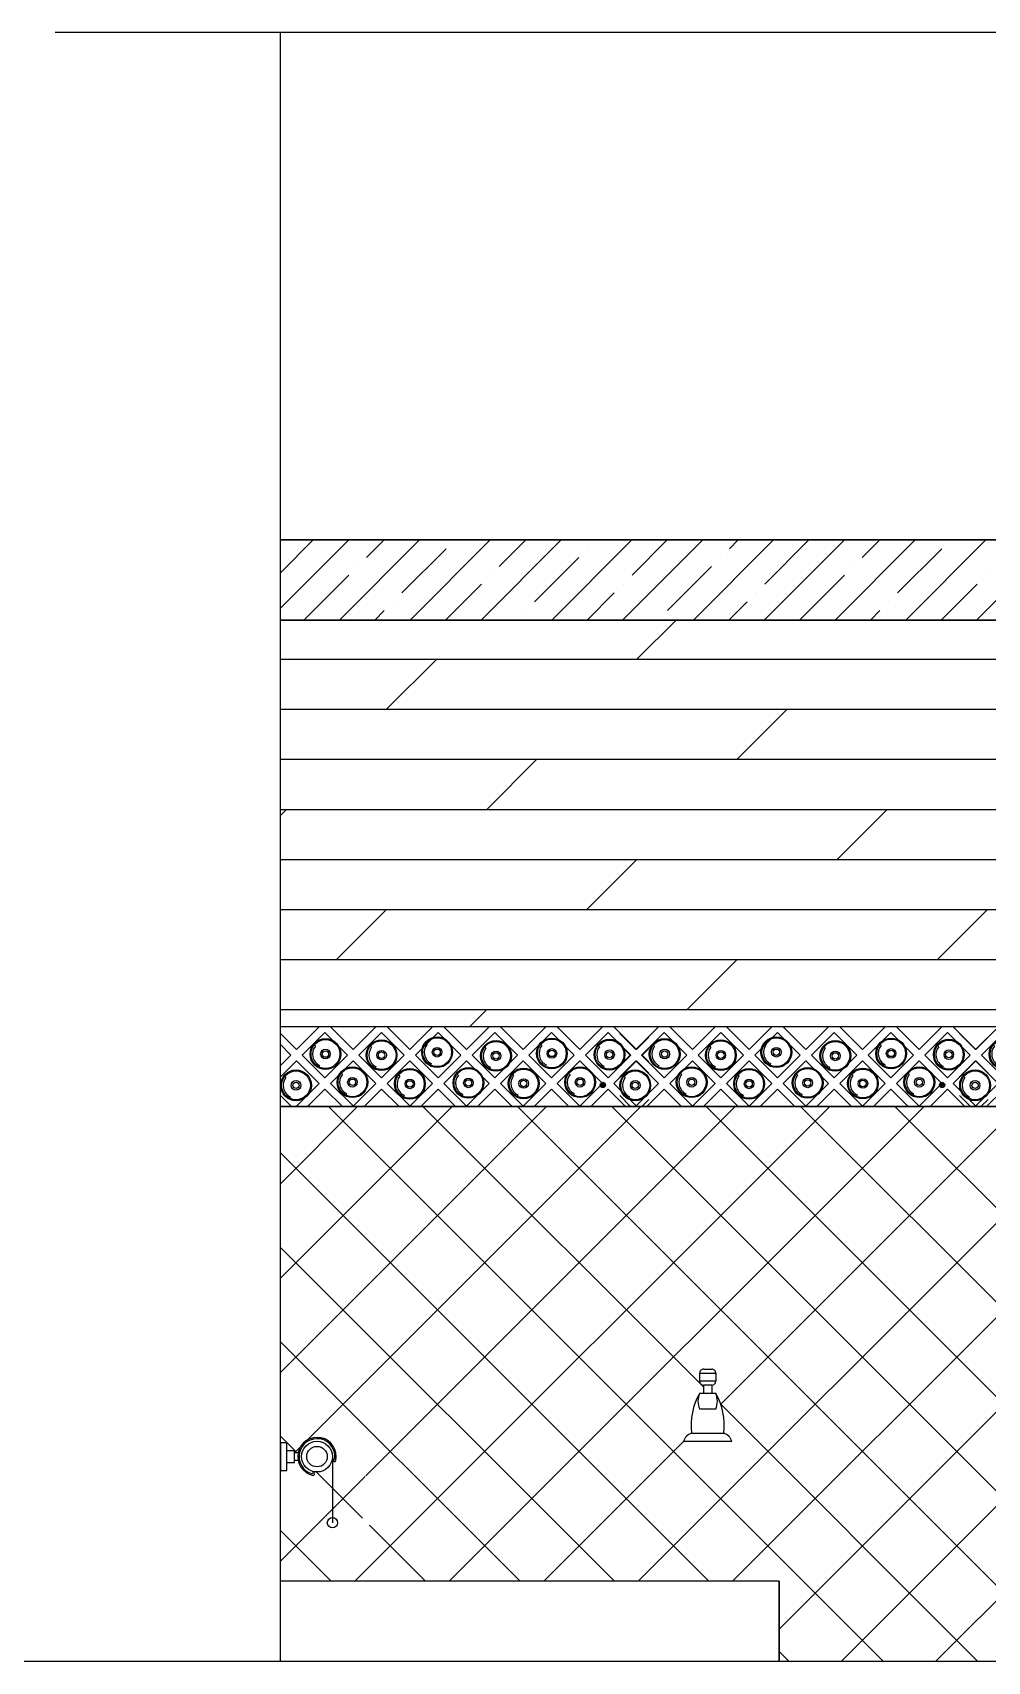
# Model space of a CAD drawing. Extents: x 10753 to 18704, y -5361 to 1140.
# Drawn here: x 15221 to 15292.5, y -3806.4 to -3684.4 of the extents above; entities that cross this region are included whole.
import ezdxf

# ---------------------------------------------------------------- set-up
doc = ezdxf.new("R2010")
doc.units = 0
doc.header["$LTSCALE"] = 30
doc.header["$MEASUREMENT"] = 0
doc.layers.get('0').update_dxf_attribs({"linetype": 'CONTINUOUS'})
for name, color, linetype in [('bath', 23, 'CONTINUOUS'), ('furniture', 9, 'CONTINUOUS'), ('WALL', 2, 'CONTINUOUS')]:
    doc.layers.add(name, color=color, linetype=linetype)

# ---------------------------------------------------------------- blocks, each defined once
blk = doc.blocks.new('A$C6CD64EAD')
h = blk.add_hatch(color=8)
h.dxf.hatch_style = 1
edge = h.paths.add_edge_path()
edge.add_arc((804.9, 54), 6.5, 0, 360)
at = {"color": 3}
for p, q in [((0, 200), (919.8, 200)), ((0, 0), (919.8, 0))]:
    blk.add_line(p, q, dxfattribs=at)
at = {"color": 8}
for p, q in [((40.3, 142.5), (0, 182.8)), ((40.3, 142.5), (97.8, 200)), ((54.5, 128.4), (111.1, 184.9)), ((167.6, 128.4), (111.1, 184.9)), ((181.8, 142.5), (124.3, 200)), ((181.8, 142.5), (239.3, 200)), ((195.9, 128.4), (252.5, 184.9)), ((309, 128.4), (252.5, 184.9)), ((323.2, 142.5), (265.7, 200)), ((323.2, 142.5), (380.7, 200)), ((337.3, 128.4), (393.9, 184.9)), ((450.5, 128.4), (393.9, 184.9)), ((464.6, 142.5), (407.1, 200)), ((464.6, 142.5), (522.1, 200)), ((478.8, 128.4), (535.3, 184.9)), ((591.9, 128.4), (535.3, 184.9)), ((606, 142.5), (548.5, 200)), ((606, 142.5), (663.5, 200)), ((606, 142.5), (663.5, 200)), ((620.2, 128.4), (676.7, 184.9)), ((733.3, 128.4), (676.7, 184.9)), ((747.5, 142.5), (690.9, 199.1)), ((747.5, 142.5), (804.9, 200)), ((761.6, 128.4), (818.2, 184.9)), ((874.7, 128.4), (818.2, 184.9)), ((888.9, 142.5), (831.4, 200)), ((888.9, 142.5), (919.8, 173.4)), ((26.2, 128.4), (0, 154.6)), ((0, 102.2), (26.2, 128.4)), ((111.1, 71.8), (54.5, 128.4)), ((111.1, 71.8), (167.6, 128.4)), ((252.5, 71.8), (195.9, 128.4)), ((252.5, 71.8), (309, 128.4)), ((393.9, 71.8), (337.3, 128.4)), ((393.9, 71.8), (450.5, 128.4)), ((535.3, 71.8), (478.8, 128.4)), ((535.3, 71.8), (591.9, 128.4)), ((535.3, 71.8), (591.9, 128.4)), ((676.7, 71.8), (620.2, 128.4)), ((676.7, 71.8), (733.3, 128.4)), ((818.2, 71.8), (761.6, 128.4)), ((818.2, 71.8), (874.7, 128.4)), ((903, 128.4), (919.8, 145.1)), ((919.8, 111.6), (903, 128.4)), ((0, 73.9), (40.3, 114.2)), ((96.9, 57.7), (40.3, 114.2)), ((125.2, 57.7), (181.8, 114.2)), ((238.3, 57.7), (181.8, 114.2)), ((266.6, 57.7), (323.2, 114.2)), ((379.8, 57.7), (323.2, 114.2)), ((408, 57.7), (464.6, 114.2)), ((521.2, 57.7), (464.6, 114.2)), ((549.5, 57.7), (606, 114.2)), ((662.6, 57.7), (606, 114.2)), ((690.9, 57.7), (747.5, 114.2)), ((804, 57.7), (747.5, 114.2)), ((832.3, 57.7), (888.9, 114.2)), ((919.8, 83.3), (888.9, 114.2)), ((39.3, 0), (96.9, 57.7)), ((67.5, 0), (111.1, 43.5)), ((154.6, 0), (111.1, 43.5)), ((182.8, 0), (125.2, 57.7)), ((180.7, 0), (238.3, 57.7)), ((209, 0), (252.5, 43.5)), ((296, 0), (252.5, 43.5)), ((324.3, 0), (266.6, 57.7)), ((322.1, 0), (379.8, 57.7)), ((350.4, 0), (393.9, 43.5)), ((437.4, 0), (393.9, 43.5)), ((465.7, 0), (408, 57.7)), ((463.5, 0), (521.2, 57.7)), ((491.8, 0), (535.3, 43.5)), ((578.8, 0), (535.3, 43.5)), ((607.1, 0), (549.5, 57.7)), ((604.9, 0), (662.6, 57.7)), ((633.2, 0), (676.7, 43.5)), ((720.2, 0), (676.7, 43.5)), ((748.5, 0), (690.9, 57.7)), ((746.4, 0), (804, 57.7)), ((774.7, 0), (818.2, 43.5)), ((861.7, 0), (818.2, 43.5)), ((890, 0), (832.3, 57.7)), ((27.3, 0), (0, 27.3)), ((901.9, 0), (919.8, 17.8))]:
    blk.add_line(p, q, dxfattribs=at)
for p, q in [((96.9, 199.1), (96, 200)), ((379.8, 199.1), (378.8, 200)), ((804, 199.1), (803.1, 200))]:
    blk.add_line(p, q)
at = {"color": 8, "ltscale": 3}
for p, q in [((87.1, 150.8), (84, 153.3)), ((227.3, 148), (224.2, 150.4)), ((365.9, 155.4), (362.8, 157.8)), ((513, 146.2), (509.8, 148.7)), ((652.4, 152.3), (649.2, 154.8)), ((796.4, 149.3), (793.2, 151.7)), ((97.8, 102.6), (96, 99)), ((154.5, 80.4), (151.4, 82.8)), ((238, 99.7), (236.2, 96.2)), ((376.6, 107.2), (374.8, 103.6)), ((523.7, 98), (521.9, 94.4)), ((663.1, 104.1), (661.3, 100.5)), ((722.8, 80.4), (719.7, 82.8)), ((807.1, 101), (805.3, 97.5)), ((13.6, 72.7), (10.4, 75.2)), ((297.8, 76.3), (294.6, 78.8)), ((444, 78.8), (440.9, 81.3)), ((581.9, 77.3), (578.8, 79.8)), ((24.3, 24.5), (22.5, 20.9)), ((165.2, 32.2), (163.4, 28.6)), ((308.5, 28.1), (306.7, 24.5)), ((454.7, 30.6), (452.9, 27.1)), ((592.6, 29.1), (590.8, 25.5)), ((733.5, 32.2), (731.7, 28.6))]:
    blk.add_line(p, q, dxfattribs=at)
for centre, radius in [((112.3, 131.1), 38.4), ((112.3, 131.1), 36), ((252.5, 128.3), 38.4), ((252.5, 128.3), 36), ((391.1, 135.7), 38.4), ((391.1, 135.7), 36), ((538.2, 126.5), 38.4), ((677.6, 132.6), 38.4), ((677.6, 132.6), 36), ((821.6, 129.6), 38.4), ((821.6, 129.6), 36), ((112.3, 131.1), 12), ((112.3, 131.1), 8), ((252.5, 128.3), 12), ((252.5, 128.3), 8), ((391.1, 135.7), 12), ((391.1, 135.7), 8), ((538.2, 126.5), 36), ((538.2, 126.5), 12), ((538.2, 126.5), 8), ((677.6, 132.6), 12), ((677.6, 132.6), 8), ((821.6, 129.6), 12), ((821.6, 129.6), 8), ((38.8, 53), 38.4), ((38.8, 53), 36), ((179.7, 60.7), 38.4), ((179.7, 60.7), 36), ((323, 56.6), 38.4), ((323, 56.6), 36), ((469.3, 59.1), 38.4), ((469.3, 59.1), 36), ((607.1, 57.6), 38.4), ((607.1, 57.6), 36), ((748.1, 60.7), 38.4), ((748.1, 60.7), 36), ((38.8, 53), 12), ((38.8, 53), 8), ((179.7, 60.7), 12), ((179.7, 60.7), 8), ((323, 56.6), 12), ((323, 56.6), 8), ((469.3, 59.1), 12), ((469.3, 59.1), 8), ((607.1, 57.6), 12), ((607.1, 57.6), 8), ((748.1, 60.7), 12), ((748.1, 60.7), 8)]:
    blk.add_circle(centre, radius, dxfattribs=at)
at = {"color": 8}
blk.add_circle((804.9, 54), 6.5, dxfattribs=at)
at = {"color": 8, "ltscale": 3}
for centre in [(112.3, 131.1), (252.5, 128.3), (391.1, 135.7), (538.2, 126.5), (677.6, 132.6), (821.6, 129.6), (38.8, 53), (179.7, 60.7), (323, 56.6), (469.3, 59.1), (607.1, 57.6), (748.1, 60.7)]:
    blk.add_arc(centre, 32, 141.9993, 243.0285, dxfattribs=at)
blk = doc.blocks.new('tiles line')
at = {"color": 3}
for p, q in [((17696.29, 1048.74), (17703.41, 1048.74)), ((17696.29, 1042.74), (17703.41, 1042.74))]:
    blk.add_line(p, q, dxfattribs=at)
at = {"color": 8}
for p, q in [((17697.5, 1047.02), (17696.29, 1048.23)), ((17697.5, 1047.02), (17699.23, 1048.74)), ((17697.93, 1046.59), (17699.63, 1048.29)), ((17701.32, 1046.59), (17699.63, 1048.29)), ((17701.75, 1047.02), (17700.02, 1048.74)), ((17701.75, 1047.02), (17703.41, 1048.68)), ((17697.08, 1046.59), (17696.29, 1047.38)), ((17702.17, 1046.59), (17703.41, 1047.83)), ((17696.29, 1045.81), (17697.08, 1046.59)), ((17696.29, 1044.96), (17697.5, 1046.17)), ((17699.2, 1044.47), (17697.5, 1046.17)), ((17699.63, 1044.9), (17697.93, 1046.59)), ((17699.63, 1044.9), (17701.32, 1046.59)), ((17700.05, 1044.47), (17701.75, 1046.17)), ((17703.44, 1044.47), (17701.75, 1046.17)), ((17703.41, 1045.35), (17702.17, 1046.59)), ((17697.47, 1042.74), (17699.2, 1044.47)), ((17701.78, 1042.74), (17700.05, 1044.47)), ((17701.71, 1042.74), (17703.44, 1044.47)), ((17697.11, 1042.74), (17696.29, 1043.56)), ((17698.32, 1042.74), (17699.63, 1044.05)), ((17700.93, 1042.74), (17699.63, 1044.05)), ((17702.56, 1042.74), (17703.41, 1043.59))]:
    blk.add_line(p, q, dxfattribs=at)
blk.add_line((17699.2, 1048.71), (17699.17, 1048.74))
at = {"color": 8, "ltscale": 3}
for p, q in [((17698.91, 1047.27), (17698.81, 1047.34)), ((17703.11, 1047.18), (17703.02, 1047.25)), ((17699.23, 1045.82), (17699.17, 1045.71)), ((17703.43, 1045.73), (17703.38, 1045.63)), ((17696.7, 1044.92), (17696.61, 1045)), ((17700.93, 1045.15), (17700.84, 1045.23)), ((17697.02, 1043.48), (17696.97, 1043.37)), ((17701.25, 1043.71), (17701.2, 1043.6))]:
    blk.add_line(p, q, dxfattribs=at)
for centre, radius in [((17699.66, 1046.67), 1.15), ((17699.66, 1046.67), 1.08), ((17699.66, 1046.67), 0.36), ((17699.66, 1046.67), 0.24), ((17701.69, 1044.56), 1.15), ((17701.69, 1044.56), 1.08), ((17697.46, 1044.33), 1.15), ((17697.46, 1044.33), 1.08), ((17697.46, 1044.33), 0.36), ((17697.46, 1044.33), 0.24), ((17701.69, 1044.56), 0.36), ((17701.69, 1044.56), 0.24)]:
    blk.add_circle(centre, radius, dxfattribs=at)
for centre, radius, start, end in [((17699.66, 1046.67), 0.96, 141.9993, 243.0285), ((17703.87, 1046.59), 1.15, 113.5569, 246.4431), ((17703.87, 1046.59), 1.08, 115.2332, 244.7668), ((17703.87, 1046.59), 0.96, 141.9993, 243.0285), ((17697.46, 1044.33), 0.96, 141.9993, 243.0285), ((17701.69, 1044.56), 0.96, 141.9993, 243.0285)]:
    blk.add_arc(centre, radius, start, end, dxfattribs=at)
at = {"color": 0, "xscale": 0.03, "yscale": 0.03, "zscale": 0.03}
for p in [(17594.55, 1042.74), (17619.96, 1042.74), (17645.41, 1042.74), (17670.84, 1042.74)]:
    blk.add_blockref('A$C6CD64EAD', p, dxfattribs=at)
blk = doc.blocks.new('Faucet - Bathroom front')
for p, q in [((-0.5, 4.25), (0.5, 4.25)), ((0.5, 3.75), (-0.5, 3.75)), ((-0.25, 3), (-0.25, 3.5)), ((0.25, 3.5), (0.25, 3)), ((-0.5, 3), (0.5, 3)), ((0.5, 2), (-0.5, 2)), ((-1.5, 0), (1.5, 0)), ((-1, 0.5), (1, 0.5))]:
    blk.add_line(p, q)
for points in [[(-0.5, 3.75), (-0.5, 4.25)], [(-0.25, 4.5), (0.25, 4.5)], [(0.5, 4.25), (0.5, 3.75)], [(0.25, 3.5), (-0.25, 3.5)]]:
    blk.add_lwpolyline(points)
for centre, radius, start, end in [((-0.2575, 4.2575), 0.2426, 88.22243, 181.7776), ((0.2575, 4.2575), 0.2426, 358.2224, 91.77757), ((-0.2575, 3.7425), 0.2426, 178.2224, 271.7776), ((0.2575, 3.7425), 0.2426, 268.2224, 1.777565), ((3, 1), 4.0311, 150.2551, 187.125), ((0.6413, 2.5), 1.246, 156.3417, 203.6583), ((-3, 1), 4.0311, 352.875, 29.74488), ((-0.6413, 2.5), 1.246, 336.3417, 23.65835), ((-0.7962, -0.2038), 0.7327, 106.1502, 163.8498), ((0.7962, -0.2038), 0.7327, 16.1502, 73.84979)]:
    blk.add_arc(centre, radius, start, end)

msp = doc.modelspace()

# ---------------------------------------------------------------- linework, layer by layer
at = {"layer": 'furniture'}
for p, q in [((15240.63752, -3790.64984), (15240.06152, -3790.64984)), ((15240.06152, -3791.51384), (15240.06152, -3790.64984)), ((15240.06152, -3791.51384), (15240.63752, -3791.51384)), ((15240.63752, -3791.51384), (15240.63752, -3790.64984)), ((15240.90661, -3790.79384), (15240.63752, -3790.79384)), ((15240.90661, -3791.36984), (15240.63752, -3791.36984)), ((15243.46952, -3791.08184), (15243.46952, -3796.03104))]:
    msp.add_line(p, q, dxfattribs=at)
msp.add_lwpolyline([(15240.06152, -3790.64984), (15240.06152, -3790.04984), (15239.58152, -3790.04984), (15239.58152, -3792.11384), (15240.06152, -3792.11384), (15240.06152, -3791.51384)], dxfattribs=at)
for centre, radius in [((15242.31752, -3791.08184), 1.152), ((15242.31752, -3791.08184), 0.768), ((15243.46952, -3796.03104), 0.384)]:
    msp.add_circle(centre, radius, dxfattribs=at)
for centre, radius, start, end in [((15242.31752, -3791.08184), 1.44, 348.0014152, 258.0014152), ((15242.31752, -3791.08184), 1.344, 352.0948414, 253.907989), ((15243.63215, -3791.36124), 0.096, 80.0481283, 348.0014152), ((15242.03812, -3792.39648), 0.096, 258.0014152, 165.9547021)]:
    msp.add_arc(centre, radius, start, end, dxfattribs=at)
at = {"layer": 'WALL', "color": 9}
for p, q in [((15432.43866, -3684.42195), (15222.69837, -3684.42195)), ((15239.58152, -3806.42195), (15239.58152, -3684.42195)), ((15276.91866, -3800.42195), (15239.58152, -3800.42195)), ((15276.91866, -3806.42195), (15276.91866, -3800.42195)), ((15442.47372, -3806.42195), (15218.80461, -3806.42195))]:
    msp.add_line(p, q, dxfattribs=at)
at = {"layer": 'WALL', "color": 3}
for p, q in [((15348.43866, -3722.42195), (15239.58152, -3722.42195)), ((15239.58152, -3722.42195), (15348.43866, -3722.42195)), ((15239.58152, -3727.52966), (15244.68923, -3722.42195)), ((15239.58152, -3724.87801), (15242.03757, -3722.42195)), ((15243.99253, -3728.42195), (15249.99253, -3722.42195)), ((15246.02169, -3723.74114), (15247.34088, -3722.42195)), ((15248.67334, -3726.39279), (15251.9879, -3723.07823)), ((15249.29583, -3728.42195), (15255.29583, -3722.42195)), ((15254.59913, -3728.42195), (15260.59913, -3722.42195)), ((15255.96537, -3724.40405), (15257.94748, -3722.42195)), ((15259.90243, -3728.42195), (15265.90243, -3722.42195)), ((15262.5945, -3723.07823), (15262.5945, -3723.07823)), ((15265.20573, -3728.42195), (15271.20573, -3722.42195)), ((15265.90906, -3725.06697), (15268.55408, -3722.42195)), ((15270.50903, -3728.42195), (15276.50903, -3722.42195)), ((15273.2011, -3723.07823), (15273.85738, -3722.42195)), ((15275.81233, -3728.42195), (15281.81233, -3722.42195)), ((15275.85275, -3725.72988), (15279.16068, -3722.42195)), ((15281.11563, -3728.42195), (15287.11563, -3722.42195)), ((15283.14479, -3723.74114), (15284.46398, -3722.42195)), ((15285.79644, -3726.39279), (15289.11101, -3723.07823)), ((15286.41893, -3728.42195), (15292.41893, -3722.42195)), ((15291.72223, -3728.42195), (15297.72223, -3722.42195)), ((15245.35877, -3724.40405), (15245.35877, -3724.40405)), ((15258.61703, -3727.0557), (15261.93159, -3723.74114)), ((15268.56071, -3727.71862), (15271.87528, -3724.40405)), ((15272.53819, -3723.74114), (15272.53819, -3723.74114)), ((15282.48188, -3724.40405), (15282.48188, -3724.40405)), ((15241.3813, -3728.38153), (15244.69586, -3725.06697)), ((15251.94748, -3728.42195), (15254.63955, -3725.72988)), ((15255.30246, -3725.06697), (15255.30246, -3725.06697)), ((15265.24615, -3725.72988), (15265.24615, -3725.72988)), ((15278.5044, -3728.38153), (15281.81897, -3725.06697)), ((15289.07058, -3728.42195), (15291.76266, -3725.72988)), ((15292.42557, -3725.06697), (15292.42557, -3725.06697)), ((15248.01042, -3727.0557), (15248.01042, -3727.0557)), ((15262.55408, -3728.42195), (15264.58324, -3726.39279)), ((15273.16068, -3728.42195), (15274.52693, -3727.0557)), ((15275.18984, -3726.39279), (15275.18984, -3726.39279)), ((15285.13353, -3727.0557), (15285.13353, -3727.0557)), ((15246.64418, -3728.42195), (15247.34751, -3727.71862)), ((15257.95411, -3727.71862), (15257.95411, -3727.71862)), ((15283.76728, -3728.42195), (15284.47062, -3727.71862)), ((15348.43866, -3728.42195), (15239.58152, -3728.42195)), ((15239.58152, -3728.42195), (15348.43866, -3728.42195)), ((15257.25078, -3728.42195), (15257.2912, -3728.38153)), ((15266.27903, -3731.35324), (15269.21032, -3728.42195)), ((15267.8978, -3728.38153), (15267.8978, -3728.38153)), ((15239.58152, -3731.35325), (15348.43866, -3731.35325)), ((15247.52903, -3735.10324), (15251.27903, -3731.35324)), ((15239.58152, -3735.10325), (15348.43866, -3735.10325)), ((15273.77903, -3738.85324), (15277.52903, -3735.10324)), ((15239.58152, -3738.85325), (15348.43866, -3738.85325)), ((15255.02903, -3742.60324), (15258.77903, -3738.85324)), ((15239.58152, -3742.60325), (15348.43866, -3742.60325)), ((15281.27903, -3746.35324), (15285.02903, -3742.60324)), ((15239.58152, -3746.35325), (15348.43866, -3746.35325)), ((15262.52903, -3750.10324), (15266.27903, -3746.35324)), ((15239.58152, -3750.10325), (15348.43866, -3750.10325)), ((15243.77903, -3753.85324), (15247.52903, -3750.10324)), ((15288.77903, -3753.85324), (15292.52903, -3750.10324)), ((15239.58152, -3753.85325), (15348.43866, -3753.85325)), ((15270.02903, -3757.60324), (15273.77903, -3753.85324)), ((15239.58152, -3757.60325), (15348.43866, -3757.60325)), ((15253.77348, -3758.85879), (15255.02903, -3757.60324)), ((15239.58152, -3758.85879), (15348.43866, -3758.85879)), ((15348.43866, -3764.86183), (15239.58152, -3764.86183)), ((15239.58152, -3764.86183), (15348.43866, -3764.86183)), ((15239.58152, -3770.63862), (15245.35831, -3764.86183)), ((15239.58152, -3777.70969), (15252.42938, -3764.86183)), ((15239.58152, -3784.78076), (15259.50044, -3764.86183)), ((15240.63752, -3790.79583), (15266.57151, -3764.86183)), ((15284.73872, -3806.42195), (15243.1786, -3764.86183)), ((15245.15353, -3800.42195), (15280.71365, -3764.86183)), ((15245.97572, -3792.52869), (15273.64258, -3764.86183)), ((15271.277, -3785.88916), (15250.24967, -3764.86183)), ((15252.2246, -3800.42195), (15287.78471, -3764.86183)), ((15298.88086, -3806.42195), (15257.32074, -3764.86183)), ((15305.95193, -3806.42195), (15264.39181, -3764.86183)), ((15266.36673, -3800.42195), (15301.92685, -3764.86183)), ((15313.02299, -3806.42195), (15271.46288, -3764.86183)), ((15272.55273, -3787.16489), (15294.85578, -3764.86183)), ((15273.4378, -3800.42195), (15308.99792, -3764.86183)), ((15276.91866, -3804.01216), (15316.06899, -3764.86183)), ((15320.09406, -3806.42195), (15278.53394, -3764.86183)), ((15281.57993, -3806.42195), (15323.14005, -3764.86183)), ((15327.16513, -3806.42195), (15285.60501, -3764.86183)), ((15288.651, -3806.42195), (15330.21112, -3764.86183)), ((15271.66766, -3800.42195), (15239.58152, -3768.33581)), ((15264.59659, -3800.42195), (15239.58152, -3775.40688)), ((15257.52552, -3800.42195), (15239.58152, -3782.47795)), ((15291.80979, -3806.42195), (15272.55273, -3787.16489)), ((15259.29566, -3800.42195), (15269.78976, -3789.92786)), ((15239.58152, -3798.9229), (15245.92574, -3792.57867)), ((15245.732, -3795.6995), (15242.26515, -3792.23265)), ((15243.38338, -3800.42195), (15239.58152, -3796.62008)), ((15250.45445, -3800.42195), (15246.25728, -3796.22478)), ((15276.91866, -3800.42195), (15276.91866, -3806.42195))]:
    msp.add_line(p, q, dxfattribs=at)
at = {"layer": 'WALL', "color": 0}
for p, q in [((15239.58152, -3743.05076), (15240.02903, -3742.60324)), ((15240.73292, -3790.70042), (15239.58152, -3789.54902)), ((15277.66766, -3806.42195), (15276.91866, -3805.67296))]:
    msp.add_line(p, q, dxfattribs=at)

# ---------------------------------------------------------------- block references
at = {"layer": 'bath', "xscale": 1.199999999997088, "yscale": 1.200000000000726, "zscale": 1.199999999999965}
msp.add_blockref('Faucet - Bathroom front', (15271.577, -3789.92786), dxfattribs=at)
at = {"layer": 'WALL', "color": 3}
msp.add_blockref('tiles line', (-2354.97095, -4807.60325), dxfattribs=at)

doc.saveas('drawing.dxf')
